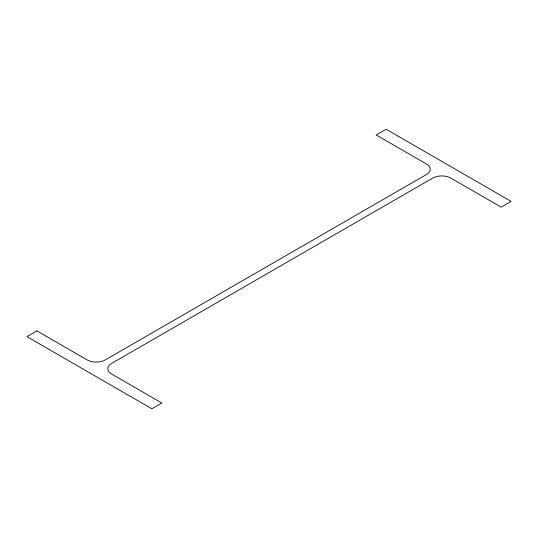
<?xml version="1.0" encoding="UTF-8"?>
<svg xmlns="http://www.w3.org/2000/svg" width="538" height="538" viewBox="0 0 538 538"><rect width="100%" height="100%" fill="white"/><g stroke="black" fill="none" stroke-linecap="round" stroke-linejoin="round"><path stroke-width="0.81" d="M36.853 330.87L26.9 336.62L151.877 408.772L161.83 403.029L111.548 373.997A12.858 7.424 0 0 1 111.548 363.493L432.673 178.098A12.858 7.424 0 0 1 450.857 178.098L501.147 207.13L511.1 201.38L386.123 129.228L376.17 134.971L426.452 164.003A12.858 7.424 0 0 1 426.452 174.507L105.327 359.902A12.858 7.424 0 0 1 87.143 359.902L36.853 330.87"/></g></svg>
